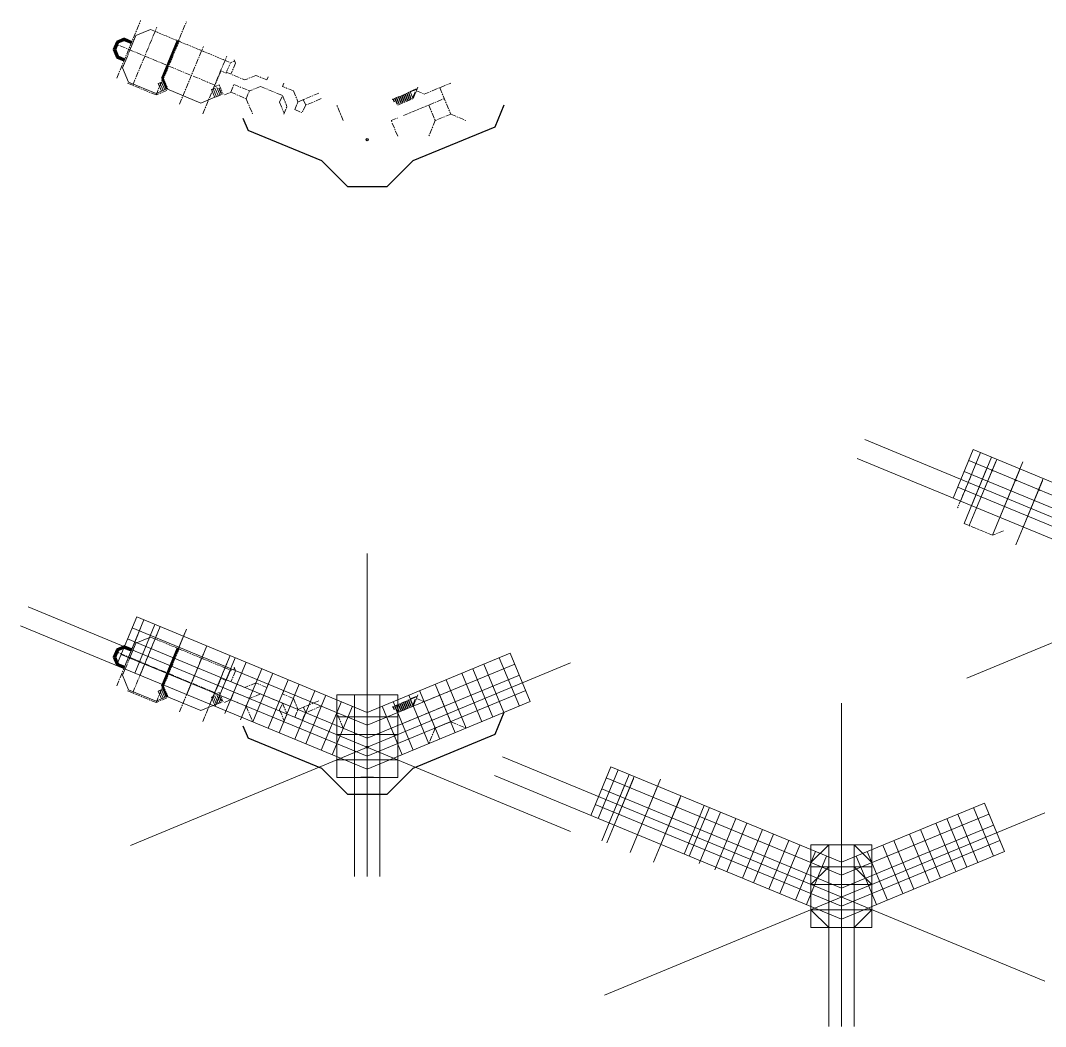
# Model space of a CAD drawing. Header units: inches. Extents: x 2775 to 28360, y 1488 to 9823.
# Drawn here: x 17293 to 23145, y 3122 to 8868 of the extents above; entities that cross this region are included whole.
import ezdxf

# ---------------------------------------------------------------- set-up
doc = ezdxf.new("R2010")
doc.units = ezdxf.units.IN
doc.header["$LTSCALE"] = 0.5
doc.header["$MEASUREMENT"] = 0
doc.linetypes.add('CENTER', pattern=[2, 1.25, -0.25, 0.25, -0.25])
doc.linetypes.add('HIDDEN', pattern=[0.375, 0.25, -0.125])
for name, color, linetype, lineweight in [('BALCONY', 3, 'CONTINUOUS', 30), ('FOUNDATION', 7, 'CONTINUOUS', 40), ('GRID', 1, 'CENTER', 20), ('LAYOUT', 6, 'CONTINUOUS', 9)]:
    doc.layers.add(name, color=color, linetype=linetype, lineweight=lineweight)
doc.layers.add('STAIRS', color=47, linetype='CONTINUOUS')

msp = doc.modelspace()

# ---------------------------------------------------------------- linework, layer by layer
at = {"layer": 'BALCONY', "color": 3, "ltscale": 50}
for p, q in [((20052.29247, 8384.62512), (20000.3581, 8259.1866)), ((18562.96131, 8309.41711), (18591.97632, 8239.42641)), ((19012.78783, 8065.2009), (19160.88137, 7917.1556)), ((19384.41043, 7917.19201), (19532.45599, 8065.2858)), ((19384.41043, 7917.19201), (19160.88137, 7917.1556)), ((22835.1178, 6300.76948), (22846.14565, 6296.2037)), ((22968.16541, 6245.68471), (22979.19326, 6241.11893)), ((23101.12585, 6190.63614), (23112.1537, 6186.07035)), ((20052.29247, 4914.6976), (20000.3581, 4789.25908)), ((18562.96131, 4839.48958), (18591.97632, 4769.49889)), ((19012.78783, 4595.27338), (19160.88137, 4447.22807)), ((19384.41043, 4447.26448), (19532.45599, 4595.35828)), ((19384.41043, 4447.26448), (19160.88137, 4447.22807))]:
    msp.add_line(p, q, dxfattribs=at)
at = {"layer": 'BALCONY', "color": 3, "ltscale": 150}
for p, q in [((20000.3581, 8259.1866), (19532.45599, 8065.2858)), ((19012.78783, 8065.2009), (18591.97632, 8239.42641)), ((19012.78783, 4595.27338), (18591.97632, 4769.49889)), ((20000.3581, 4789.25908), (19532.45599, 4595.35828))]:
    msp.add_line(p, q, dxfattribs=at)
at = {"layer": 'FOUNDATION', "color": 7, "lineweight": 20, "ltscale": 50}
for p, q in [((17913.19015, 8688.42409), (17952.00786, 8782.18155)), ((18034.56047, 8816.37816), (18072.13295, 8800.82229)), ((18183.00596, 8754.91832), (18190.50161, 8751.81494)), ((18197.89313, 8748.75469), (18205.13696, 8745.75557)), ((18316.00998, 8699.8516), (18338.35241, 8690.60132)), ((17875.78545, 8598.07951), (17899.44126, 8655.21604)), ((18449.22542, 8644.69734), (18484.23087, 8630.20428)), ((17909.99494, 8515.49578), (18066.46067, 8450.77613)), ((18066.46067, 8450.77613), (18128.99434, 8476.80106)), ((18128.99434, 8476.80106), (18322.96913, 8396.39851)), ((18402.21907, 8429.09797), (18322.96913, 8396.39851)), ((18034.56047, 5346.45064), (18072.13295, 5330.89477)), ((17913.19015, 5218.49656), (17952.00786, 5312.25402)), ((18183.00596, 5284.99079), (18190.50161, 5281.88742)), ((18197.89313, 5278.82717), (18205.13696, 5275.82805)), ((18316.00998, 5229.92408), (18338.35241, 5220.67379)), ((17875.78545, 5128.15199), (17899.44126, 5185.28852)), ((18449.22542, 5174.76982), (18484.23087, 5160.27676)), ((17909.99494, 5045.56826), (18066.46067, 4980.8486)), ((18066.46067, 4980.8486), (18128.99434, 5006.87353)), ((18128.99434, 5006.87353), (18322.96913, 4926.47098)), ((18402.21907, 4959.17044), (18322.96913, 4926.47098))]:
    msp.add_line(p, q, dxfattribs=at)
at = {"layer": 'FOUNDATION', "color": 7, "linetype": 'Continuous', "lineweight": 20, "ltscale": 50}
for p, q in [((18034.56047, 8816.37816), (17952.00786, 8782.18155)), ((17875.78545, 8598.07951), (17909.99494, 8515.49578)), ((18034.56047, 5346.45064), (17952.00786, 5312.25402)), ((17875.78545, 5128.15199), (17909.99494, 5045.56826))]:
    msp.add_line(p, q, dxfattribs=at)
at = {"layer": 'FOUNDATION', "lineweight": 20, "ltscale": 50}
for p, q in [((18072.89801, 8802.67018), (18072.13295, 8800.82229)), ((18183.77103, 8756.7662), (18183.00596, 8754.91832)), ((18205.90203, 8747.60346), (18205.13696, 8745.75557)), ((18316.77504, 8701.69948), (18316.00998, 8699.8516)), ((18339.11748, 8692.4492), (18338.35241, 8690.60132)), ((17897.60316, 8655.97706), (17899.45104, 8655.21199)), ((18449.99049, 8646.54523), (18449.22542, 8644.69734)), ((18072.89801, 5332.74265), (18072.13295, 5330.89477)), ((18183.77103, 5286.83868), (18183.00596, 5284.99079)), ((18205.90203, 5277.67593), (18205.13696, 5275.82805)), ((18316.77504, 5231.77196), (18316.00998, 5229.92408)), ((18339.11748, 5222.52168), (18338.35241, 5220.67379)), ((17897.60316, 5186.04953), (17899.45104, 5185.28447)), ((18449.99049, 5176.6177), (18449.22542, 5174.76982))]:
    msp.add_line(p, q, dxfattribs=at)
at = {"layer": 'FOUNDATION', "color": 7, "linetype": 'HIDDEN', "lineweight": 9, "ltscale": 75}
for p, q in [((18072.13295, 8800.82229), (18183.00596, 8754.91832)), ((18205.13696, 8745.75557), (18316.00998, 8699.8516)), ((18338.35241, 8690.60132), (18449.22542, 8644.69734)), ((18072.13295, 5330.89477), (18183.00596, 5284.99079)), ((18205.13696, 5275.82805), (18316.00998, 5229.92408)), ((18338.35241, 5220.67379), (18449.22542, 5174.76982))]:
    msp.add_line(p, q, dxfattribs=at)
at = {"layer": 'FOUNDATION', "ltscale": 50}
for p, q in [((17842.74343, 8745.57904), (17824.38531, 8701.2586)), ((17848.86641, 8739.4562), (17833.04449, 8701.2587)), ((17886.93889, 8763.88658), (17928.57487, 8746.64833)), ((17886.93969, 8755.22769), (17925.5146, 8739.25679)), ((18100.95292, 8535.77473), (18191.26741, 8753.66253)), ((17848.81455, 8663.18883), (17887.40563, 8647.21124)), ((17842.69201, 8657.06515), (17884.34536, 8639.81971)), ((17842.74343, 5275.65152), (17824.38531, 5231.33108)), ((17848.86641, 5269.52868), (17833.04449, 5231.33117)), ((17886.93889, 5293.95905), (17928.57487, 5276.7208)), ((17886.93969, 5285.30017), (17925.5146, 5269.32927)), ((18100.95292, 5065.8472), (18191.26741, 5283.735)), ((17842.69201, 5187.13763), (17884.34536, 5169.89218)), ((17848.81455, 5193.26131), (17887.40563, 5177.28372))]:
    msp.add_line(p, q, dxfattribs=at)
at = {"layer": 'FOUNDATION', "linetype": 'Continuous', "ltscale": 50}
for p, q in [((17886.93889, 8763.88658), (17842.65954, 8745.54429)), ((17886.93969, 8755.22769), (17848.86641, 8739.4562)), ((17824.38531, 8701.2586), (17842.69201, 8657.06515)), ((17833.04449, 8701.2587), (17848.81455, 8663.18883)), ((17886.93889, 5293.95905), (17842.65954, 5275.61676)), ((17886.93969, 5285.30017), (17848.86641, 5269.52868)), ((17824.38531, 5231.33108), (17842.69201, 5187.13763)), ((17833.04449, 5231.33117), (17848.81455, 5193.26131))]:
    msp.add_line(p, q, dxfattribs=at)
at = {"layer": 'FOUNDATION', "linetype": 'HIDDEN', "lineweight": 9, "ltscale": 75}
for p, q in [((18109.61377, 8535.77676), (18198.65894, 8750.60226)), ((18109.61377, 8535.77676), (18135.15082, 8474.2492)), ((18109.61377, 5065.84924), (18198.65894, 5280.67474)), ((18109.61377, 5065.84924), (18135.15082, 5004.32167))]:
    msp.add_line(p, q, dxfattribs=at)
at = {"layer": 'FOUNDATION', "color": 7, "linetype": 'HIDDEN', "lineweight": 20, "ltscale": 75}
for p, q in [((17899.44126, 8655.21604), (17913.19015, 8688.42409)), ((18491.12028, 8625.93122), (18467.02751, 8567.7393)), ((18437.46135, 8579.98036), (18402.72872, 8496.08972)), ((18467.02751, 8567.7393), (18437.46135, 8579.98036)), ((18402.72872, 8496.08972), (18404.94506, 8490.74342)), ((17899.44126, 5185.28852), (17913.19015, 5218.49656)), ((18491.12028, 5156.00369), (18467.02751, 5097.81178)), ((18437.46135, 5110.05284), (18402.72872, 5026.1622)), ((18467.02751, 5097.81178), (18437.46135, 5110.05284)), ((18402.72872, 5026.1622), (18404.94506, 5020.8159))]:
    msp.add_line(p, q, dxfattribs=at)
at = {"layer": 'FOUNDATION', "lineweight": 20, "ltscale": 75}
for p, q in [((18131.98988, 8610.6528), (18139.38016, 8607.58952)), ((18131.98988, 5140.72527), (18139.38016, 5137.662))]:
    msp.add_line(p, q, dxfattribs=at)
at = {"layer": 'FOUNDATION', "linetype": 'HIDDEN', "lineweight": 20, "ltscale": 75}
for p, q in [((18513.29945, 8635.11904), (18491.12028, 8625.93122)), ((18427.01474, 8499.84963), (18404.94506, 8490.74342)), ((18427.01474, 8499.84963), (18449.20514, 8446.32142)), ((19414.25749, 8416.64278), (19557.84731, 8476.14706)), ((18513.29945, 5165.19152), (18491.12028, 5156.00369)), ((18427.01474, 5029.92211), (18404.94506, 5020.8159)), ((18427.01474, 5029.92211), (18449.20514, 4976.39389)), ((19414.25749, 4946.71525), (19557.84731, 5006.21954))]:
    msp.add_line(p, q, dxfattribs=at)
at = {"layer": 'FOUNDATION', "ltscale": 10}
for p, q in [((18100.95292, 8535.77473), (18125.95497, 8475.53615)), ((18100.95292, 5065.8472), (18125.95497, 5005.60863))]:
    msp.add_line(p, q, dxfattribs=at)
at = {"layer": 'FOUNDATION', "color": 7, "linetype": 'HIDDEN', "lineweight": 20, "ltscale": 50}
for p, q in [((18441.04401, 8445.1176), (18402.21907, 8429.09797)), ((18441.04401, 4975.19007), (18402.21907, 4959.17044))]:
    msp.add_line(p, q, dxfattribs=at)
at = {"layer": 'GRID', "ltscale": 50}
for p, q in [((17841.93403, 8537.42087), (17978.79783, 8867.61098)), ((18066.46226, 8442.11811), (18239.98316, 8860.74513)), ((17934.27347, 8499.14617), (18071.13727, 8829.33628)), ((18398.93893, 8500.00242), (17837.42975, 8732.74797)), ((18200.12115, 8389.0764), (18336.98495, 8719.26651)), ((18333.58225, 8333.79387), (18470.44605, 8663.98398)), ((18520.5531, 8623.82476), (18512.43048, 8643.41833)), ((18466.85319, 8572.54662), (18573.97268, 8528.19672)), ((18636.69507, 8554.17962), (18573.97268, 8528.19672)), ((18699.45863, 8528.20768), (18636.69507, 8554.17962)), ((18699.45382, 8528.19606), (18707.07385, 8546.60091)), ((18066.46226, 8442.11811), (17903.86181, 8509.51599)), ((18492.90031, 8457.85988), (18511.26189, 8502.20909)), ((18511.26189, 8502.20909), (18599.96031, 8465.48591)), ((18662.77042, 8491.43245), (18599.92398, 8465.39815)), ((18662.77042, 8491.43245), (18788.2514, 8439.48047)), ((18795.77228, 8509.87777), (18788.16384, 8491.50092)), ((18850.93895, 8465.52419), (18788.16384, 8491.50092)), ((19535.11603, 8421.26357), (19562.17708, 8486.60106)), ((19597.89565, 8447.22941), (19749.32612, 8510.03323)), ((18129.02172, 8468.1473), (18066.45901, 8442.11028)), ((18486.26642, 8455.12266), (18453.18664, 8441.47355)), ((18492.90031, 8457.85988), (18489.7907, 8456.57682)), ((18492.90031, 8457.85988), (18581.59873, 8421.13672)), ((18581.59873, 8421.13672), (18599.92398, 8465.39815)), ((18772.02399, 8400.286), (18788.2514, 8439.48047)), ((18788.2514, 8439.48047), (18814.25045, 8376.76496)), ((18850.93895, 8465.52419), (18876.96125, 8402.75258)), ((18997.03012, 8452.49152), (18908.27817, 8415.72572)), ((19553.48331, 8465.61042), (19597.89565, 8447.22941)), ((19686.64386, 8484.03658), (19749.21638, 8332.55003)), ((18581.59873, 8421.13672), (18618.38738, 8332.39427)), ((18772.02399, 8400.286), (18797.99308, 8337.64273)), ((18795.83775, 8332.43691), (18814.2205, 8376.83721)), ((18858.57411, 8358.41396), (18876.96125, 8402.75258)), ((18908.27817, 8415.72572), (18876.96125, 8402.75258)), ((18921.25935, 8384.41216), (18900.12591, 8341.21056)), ((18921.25935, 8384.41216), (18908.27817, 8415.72572)), ((19010.01131, 8421.17796), (18921.25935, 8384.41216)), ((19135.4984, 8295.71234), (19098.70973, 8384.45481)), ((19446.42958, 8384.5115), (19535.11603, 8421.26357)), ((19478.95577, 8324.46946), (19623.87994, 8384.5267)), ((19623.87994, 8384.5267), (19712.56639, 8421.27878)), ((19623.87994, 8384.5267), (19660.63201, 8295.84026)), ((18858.57411, 8358.41396), (18900.12591, 8341.21056)), ((19409.66985, 8295.75705), (19445.69839, 8310.68745)), ((19749.21638, 8332.55003), (19660.63201, 8295.84026)), ((19749.21638, 8332.55003), (19838.08237, 8295.85547)), ((19446.42199, 8207.07043), (19409.66985, 8295.75705)), ((19660.63201, 8295.84026), (19623.87228, 8207.08581)), ((22842.96817, 5927.80871), (22680.36773, 5995.20659)), ((22905.52763, 5953.8379), (22842.96493, 5927.80089)), ((17841.93403, 5067.49334), (17978.79783, 5397.68345)), ((18066.46226, 4972.19058), (18239.98316, 5390.81761)), ((17934.27347, 5029.21865), (18071.13727, 5359.40876)), ((18398.93893, 5030.07489), (17837.42975, 5262.82044)), ((18200.12115, 4919.14887), (18336.98495, 5249.33898)), ((18333.58225, 4863.86634), (18470.44605, 5194.05645)), ((18520.5531, 5153.89723), (18512.43048, 5173.49081)), ((18466.85319, 5102.61909), (18573.97268, 5058.2692)), ((18066.46226, 4972.19058), (17903.86181, 5039.58847)), ((18636.69507, 5084.2521), (18573.97268, 5058.2692)), ((18699.45863, 5058.28015), (18636.69507, 5084.2521)), ((18699.45382, 5058.26853), (18707.07385, 5076.67338)), ((18795.77228, 5039.95025), (18788.16384, 5021.57339)), ((19597.89565, 4977.30189), (19749.32612, 5040.1057)), ((18129.02172, 4998.21977), (18066.45901, 4972.18276)), ((18486.26642, 4985.19513), (18453.18664, 4971.54602)), ((18492.90031, 4987.93236), (18489.7907, 4986.6493)), ((18492.90031, 4987.93236), (18511.26189, 5032.28157)), ((18492.90031, 4987.93236), (18581.59873, 4951.2092)), ((18511.26189, 5032.28157), (18599.96031, 4995.55838)), ((18581.59873, 4951.2092), (18599.92398, 4995.47063)), ((18662.77042, 5021.50492), (18599.92398, 4995.47063)), ((18662.77042, 5021.50492), (18788.2514, 4969.55295)), ((18850.93895, 4995.59667), (18788.16384, 5021.57339)), ((18850.93895, 4995.59667), (18876.96125, 4932.82506)), ((18997.03012, 4982.564), (18908.27817, 4945.7982)), ((19535.11603, 4951.33605), (19562.17708, 5016.67354)), ((19553.48331, 4995.6829), (19597.89565, 4977.30189)), ((19686.64386, 5014.10905), (19749.21638, 4862.62251)), ((18581.59873, 4951.2092), (18618.38738, 4862.46675)), ((18772.02399, 4930.35847), (18788.2514, 4969.55295)), ((18772.02399, 4930.35847), (18797.99308, 4867.71521)), ((18788.2514, 4969.55295), (18814.25045, 4906.83743)), ((18858.57411, 4888.48643), (18876.96125, 4932.82506)), ((18908.27817, 4945.7982), (18876.96125, 4932.82506)), ((18921.25935, 4914.48464), (18908.27817, 4945.7982)), ((19010.01131, 4951.25044), (18921.25935, 4914.48464)), ((19446.42958, 4914.58397), (19535.11603, 4951.33605)), ((19623.87994, 4914.59918), (19712.56639, 4951.35125)), ((18795.83775, 4862.50939), (18814.2205, 4906.90969)), ((18858.57411, 4888.48643), (18900.12591, 4871.28303)), ((18921.25935, 4914.48464), (18900.12591, 4871.28303)), ((19135.4984, 4825.78482), (19098.70973, 4914.52728)), ((19478.95577, 4854.54193), (19623.87994, 4914.59918)), ((19623.87994, 4914.59918), (19660.63201, 4825.91274)), ((19749.21638, 4862.62251), (19660.63201, 4825.91274)), ((19749.21638, 4862.62251), (19838.08237, 4825.92794)), ((19409.66985, 4825.82953), (19445.69839, 4840.75992)), ((19446.42199, 4737.14291), (19409.66985, 4825.82953)), ((19660.63201, 4825.91274), (19623.87228, 4737.15829))]:
    msp.add_line(p, q, dxfattribs=at)
at = {"layer": 'GRID', "color": 1, "ltscale": 50}
for p, q in [((18520.5531, 8623.82476), (18494.57146, 8561.07063)), ((18520.5531, 5153.89723), (18494.57146, 5091.1431))]:
    msp.add_line(p, q, dxfattribs=at)
at = {"layer": 'GRID', "linetype": 'CENTER', "lineweight": 20, "ltscale": 50}
msp.add_line((22722.31364, 6273.96186), (22643.67085, 6083.86199), dxfattribs=at)
at = {"layer": 'GRID', "color": 6, "linetype": 'Continuous', "lineweight": 30, "ltscale": 50}
for centre in [(19272.56896, 8186.98411), (19272.56896, 4717.05658)]:
    msp.add_circle(centre, 6.00011, dxfattribs=at)
at = {"layer": 'LAYOUT', "color": 1, "ltscale": 150}
for p, q in [((25210.24502, 5191.95055), (22113.59252, 6474.03488)), ((25210.24455, 6153.86816), (22696.91245, 5112.33171)), ((19272.71789, 3978.2912), (19272.41721, 5824.31328)), ((20433.73482, 4236.34843), (17337.08233, 5518.43277)), ((20433.73435, 5198.26605), (17920.40225, 4156.72959)), ((21980.04963, 3122.05937), (21979.74895, 4968.08145)), ((23141.06656, 3380.1166), (20044.41407, 4662.20094)), ((23141.0661, 4342.03421), (20627.734, 3300.49776))]:
    msp.add_line(p, q, dxfattribs=at)
at = {"layer": 'LAYOUT', "ltscale": 50}
for p, q in [((22732.66814, 6416.6971), (22617.95496, 6139.75496)), ((22659.60893, 6122.50964), (22774.27706, 6399.47042)), ((22861.57507, 6348.7736), (22709.94062, 5982.94863)), ((22722.37923, 6096.52129), (22837.04736, 6373.48208)), ((22751.94537, 6084.28023), (22866.6135, 6361.24102)), ((23016.48908, 6346.43574), (22842.96817, 5927.80871)), ((22811.06559, 6310.72766), (22680.37895, 5995.20195)), ((22884.99298, 6029.19546), (22999.66111, 6306.15625)), ((23127.9193, 6238.34254), (22976.28485, 5872.51757)), ((23018.0406, 5974.11069), (23132.70873, 6251.07148)), ((17956.15795, 5461.09498), (17841.44476, 5184.15285)), ((17883.09874, 5166.90752), (17997.76687, 5443.86831)), ((17945.86903, 5140.91917), (18060.53716, 5417.87996)), ((17975.43517, 5128.67811), (18090.1033, 5405.6389)), ((18108.48279, 5073.59334), (18239.84466, 5390.87495)), ((18241.5304, 5018.50857), (18356.19853, 5295.46936)), ((18374.57802, 4963.4238), (18489.24615, 5240.38459)), ((18404.14415, 4951.18274), (18518.81228, 5228.14353)), ((20026.21629, 5228.3891), (20140.97463, 4951.46568)), ((18460.36196, 4909.36801), (18581.58258, 5202.15519)), ((18549.06036, 4872.6448), (18670.28099, 5165.43201)), ((19874.76802, 5165.62824), (19989.52637, 4888.70482)), ((19937.52984, 5191.63703), (20052.28819, 4914.71361)), ((18618.38315, 4862.48288), (18733.05128, 5139.44366)), ((18707.08157, 4825.7597), (18821.74969, 5102.72048)), ((19723.31975, 5102.86737), (19838.0781, 4825.94395)), ((19812.00619, 5139.61944), (19926.76454, 4862.69603)), ((18769.85186, 4799.77135), (18884.51999, 5076.73214)), ((18858.55027, 4763.04817), (18973.2184, 5040.00896)), ((19571.87148, 5040.10651), (19686.62983, 4763.18309)), ((19660.55793, 5076.85858), (19775.31627, 4799.93516)), ((18921.32056, 4737.05983), (19035.98869, 5014.02062)), ((19010.01898, 4700.33665), (19124.6871, 4977.29744)), ((19420.42321, 4977.34565), (19535.18156, 4700.42223)), ((19509.10966, 5014.09772), (19623.868, 4737.1743)), ((19072.78927, 4674.3483), (19187.4574, 4951.30909)), ((19357.66139, 4951.33685), (19472.41974, 4674.41344)), ((20663.48969, 4604.86315), (20548.7765, 4327.92102)), ((20590.43048, 4310.67569), (20705.09861, 4587.63647)), ((20792.39662, 4536.93965), (20640.76217, 4171.11468)), ((20653.20078, 4284.68734), (20767.86891, 4561.64813)), ((20682.76691, 4272.44628), (20797.43504, 4549.40707)), ((20947.31062, 4534.60179), (20773.78972, 4115.97476)), ((20741.88714, 4498.89371), (20611.2005, 4183.368)), ((20815.81453, 4217.36151), (20930.48266, 4494.3223)), ((21058.74084, 4426.50859), (20907.1064, 4060.68362)), ((20948.86215, 4162.27674), (21063.53028, 4439.23753)), ((21081.90976, 4107.19197), (21196.57789, 4384.15276)), ((21111.4759, 4094.95091), (21226.14403, 4371.9117)), ((21167.69371, 4053.13618), (21288.91432, 4345.92336)), ((22644.86159, 4335.40519), (22759.61993, 4058.48178)), ((22733.54803, 4372.15727), (22848.30638, 4095.23385)), ((21256.3921, 4016.41297), (21377.61273, 4309.20018)), ((21325.7149, 4006.25104), (21440.38303, 4283.21183)), ((22519.33794, 4283.38761), (22634.09628, 4006.46419)), ((22582.09976, 4309.3964), (22696.85811, 4032.47298)), ((21414.41331, 3969.52786), (21529.08144, 4246.48865)), ((21477.1836, 3943.53952), (21591.85173, 4220.50031)), ((22367.88967, 4220.62675), (22482.64802, 3943.70333)), ((22430.6515, 4246.63554), (22545.40984, 3969.71212)), ((21565.88201, 3906.81634), (21680.55014, 4183.77713)), ((21628.65231, 3880.828), (21743.32044, 4157.78878)), ((22216.4414, 4157.86589), (22331.19975, 3880.94247)), ((22279.20323, 4183.87468), (22393.96157, 3906.95126)), ((21717.35072, 3844.10482), (21832.01885, 4121.0656)), ((22127.75496, 4121.11381), (22242.51331, 3844.19039)), ((21780.12101, 3818.11647), (21894.78914, 4095.07726)), ((22064.99313, 4095.10502), (22179.75148, 3818.1816))]:
    msp.add_line(p, q, dxfattribs=at)
at = {"layer": 'LAYOUT', "ltscale": 150}
for p, q in [((24049.07534, 5871.67467), (22732.66814, 6416.6971)), ((24049.12819, 5547.2168), (22069.24931, 6366.93154)), ((24049.08731, 5798.1586), (22706.67628, 6353.9472)), ((24049.09929, 5724.64252), (22680.68443, 6291.1973)), ((24049.11621, 5620.73287), (22643.94682, 6202.50486)), ((19272.56514, 4916.07255), (17956.15795, 5461.09498)), ((19272.61799, 4591.61468), (17292.73911, 5411.32943)), ((19272.57712, 4842.55648), (17930.16609, 5398.34508)), ((19272.58909, 4769.0404), (17904.17423, 5335.59518)), ((19272.60602, 4665.13076), (17867.43662, 5246.90275)), ((20088.97811, 5254.39789), (19272.56514, 4916.07258)), ((20114.9802, 5191.65223), (19272.57712, 4842.55649)), ((20140.9823, 5128.90657), (19272.58909, 4769.04041)), ((20177.73437, 5040.22013), (19272.60602, 4665.13075)), ((20203.73646, 4977.47447), (19272.61799, 4591.61467)), ((21979.89689, 4059.84072), (20663.48969, 4604.86315)), ((21979.94974, 3735.38285), (20000.07086, 4555.09759)), ((21979.90886, 3986.32465), (20637.49783, 4542.11325)), ((21979.92084, 3912.80857), (20611.50597, 4479.36335)), ((21979.93776, 3808.89893), (20574.76836, 4390.67091)), ((22796.30986, 4398.16606), (21979.89689, 4059.84074)), ((22822.31195, 4335.4204), (21979.90886, 3986.32466)), ((22848.31404, 4272.67474), (21979.92084, 3912.80858)), ((22885.06611, 4183.9883), (21979.93776, 3808.89892)), ((22911.0682, 4121.24264), (21979.94974, 3735.38284))]:
    msp.add_line(p, q, dxfattribs=at)
at = {"layer": 'LAYOUT', "linetype": 'Continuous', "ltscale": 50}
for p, q in [((20088.97811, 5254.39789), (20203.73646, 4977.47447)), ((22796.30986, 4398.16606), (22911.0682, 4121.24264))]:
    msp.add_line(p, q, dxfattribs=at)
at = {"layer": 'LAYOUT', "color": 2, "ltscale": 50}
for p, q in [((19098.76593, 4543.23397), (19098.68894, 5015.89367)), ((19098.72559, 5016.30673), (19446.37224, 5016.36336)), ((19446.40853, 5016.36336), (19446.48558, 4543.2906)), ((19098.74603, 4890.82394), (19446.39266, 4890.99382)), ((19098.72588, 4789.07239), (19446.44554, 4789.12899)), ((19098.74934, 4645.04208), (19446.469, 4645.09886)), ((19446.48558, 4543.2906), (19098.76593, 4543.23397)), ((21806.09767, 3687.00213), (21806.02068, 4159.66184)), ((21907.88056, 4160.09149), (21806.03719, 4058.31146)), ((21806.05733, 4160.0749), (22153.70398, 4160.13153)), ((22153.75705, 4058.36815), (22051.88056, 4160.11494)), ((22153.74027, 4160.13153), (22153.81733, 3687.05877)), ((21907.90099, 4034.66533), (21806.05763, 3932.84056)), ((21806.07777, 4034.59211), (22153.72441, 4034.76199)), ((22153.77729, 3932.89716), (22051.90091, 4034.68865)), ((21806.05763, 3932.84056), (22153.77729, 3932.89716)), ((21806.08109, 3788.81025), (22153.80075, 3788.86703)), ((21806.08109, 3788.81025), (21907.9577, 3687.01873)), ((22051.95763, 3687.04206), (22153.80075, 3788.86703)), ((22153.81733, 3687.05877), (21806.09767, 3687.00213))]:
    msp.add_line(p, q, dxfattribs=at)
at = {"layer": 'LAYOUT', "color": 2, "ltscale": 150}
for p, q in [((19200.71789, 3978.27948), (19200.54881, 5016.32332)), ((19344.71789, 3978.30293), (19344.54881, 5016.34677)), ((21908.04964, 3122.04765), (21907.88056, 4160.09149)), ((22052.04963, 3122.0711), (22051.88056, 4160.11494))]:
    msp.add_line(p, q, dxfattribs=at)
at = {"layer": 'LAYOUT', "color": 5, "lineweight": 20, "ltscale": 50}
msp.add_line((19236.62247, 4546.24041), (19308.62246, 4546.26815), dxfattribs=at)
at = {"layer": 'STAIRS', "lineweight": 20, "ltscale": 50}
for p, q in [((18078.4609, 8507.79396), (18107.56473, 8519.87352)), ((18400.59315, 8480.3509), (18383.83789, 8473.43748)), ((18383.83789, 8473.43748), (18402.98497, 8427.25043)), ((18393.54412, 8477.44239), (18412.69121, 8431.25534)), ((18403.25036, 8481.4473), (18422.39745, 8435.26024)), ((18412.95659, 8485.45221), (18432.10368, 8439.26515)), ((19533.29815, 8423.08109), (19517.36268, 8461.53498)), ((18078.4609, 5037.86643), (18107.56473, 5049.946)), ((18400.59315, 5010.42338), (18383.83789, 5003.50996)), ((18383.83789, 5003.50996), (18402.98497, 4957.3229)), ((18393.54412, 5007.51487), (18412.69121, 4961.32781)), ((18403.25036, 5011.51977), (18422.39745, 4965.33272)), ((18412.95659, 5015.52468), (18432.10368, 4969.33763)), ((19533.29815, 4953.15357), (19517.36268, 4991.60745))]:
    msp.add_line(p, q, dxfattribs=at)
at = {"layer": 'STAIRS', "lineweight": 20, "ltscale": 10}
for p, q in [((18078.4609, 8507.79396), (18096.87296, 8463.43295)), ((18088.15876, 8511.81906), (18106.56696, 8467.46735)), ((18097.85662, 8515.84417), (18116.26096, 8471.50175)), ((18078.4609, 5037.86643), (18096.87296, 4993.50543)), ((18088.15876, 5041.89154), (18106.56696, 4997.53983)), ((18097.85662, 5045.91664), (18116.26096, 5001.57423))]:
    msp.add_line(p, q, dxfattribs=at)
at = {"layer": 'STAIRS', "lineweight": 30, "ltscale": 50}
for p, q in [((18424.95978, 8483.91637), (18438.74606, 8450.66077)), ((18424.95978, 5013.98884), (18438.74606, 4980.73324))]:
    msp.add_line(p, q, dxfattribs=at)
at = {"layer": 'STAIRS', "ltscale": 50}
for p, q in [((19465.39759, 8394.94278), (19450.22779, 8431.54904)), ((19475.09767, 8398.96254), (19459.92787, 8435.5688)), ((19484.79775, 8402.9823), (19469.62795, 8439.58855)), ((19494.49783, 8407.00206), (19479.32803, 8443.60831)), ((19504.19791, 8411.02182), (19489.02811, 8447.62807)), ((19513.89799, 8415.04157), (19498.72819, 8451.64783)), ((19523.59807, 8419.06133), (19507.6626, 8457.51522)), ((19428.88321, 8400.77458), (19421.12755, 8419.48976)), ((19445.99743, 8386.90327), (19430.82763, 8423.50952)), ((19455.69751, 8390.92303), (19440.52771, 8427.52928)), ((19504.19791, 4941.09429), (19489.02811, 4977.70054)), ((19513.89799, 4945.11405), (19498.72819, 4981.7203)), ((19523.59807, 4949.13381), (19507.6626, 4987.58769)), ((19428.88321, 4930.84706), (19421.12755, 4949.56224)), ((19445.99743, 4916.97574), (19430.82763, 4953.582)), ((19455.69751, 4920.9955), (19440.52771, 4957.60176)), ((19465.39759, 4925.01526), (19450.22779, 4961.62151)), ((19475.09767, 4929.03502), (19459.92787, 4965.64127)), ((19484.79775, 4933.05478), (19469.62795, 4969.66103)), ((19494.49783, 4937.07453), (19479.32803, 4973.68079))]:
    msp.add_line(p, q, dxfattribs=at)
at = {"layer": 'STAIRS', "lineweight": 25, "ltscale": 50}
for p, q in [((19520.02856, 8462.63973), (19553.28598, 8476.42176)), ((19535.14677, 8427.54448), (19548.92223, 8460.80462)), ((19520.02856, 4992.71221), (19553.28598, 5006.49423)), ((19535.14677, 4957.61696), (19548.92223, 4990.87709))]:
    msp.add_line(p, q, dxfattribs=at)

doc.saveas('drawing.dxf')
